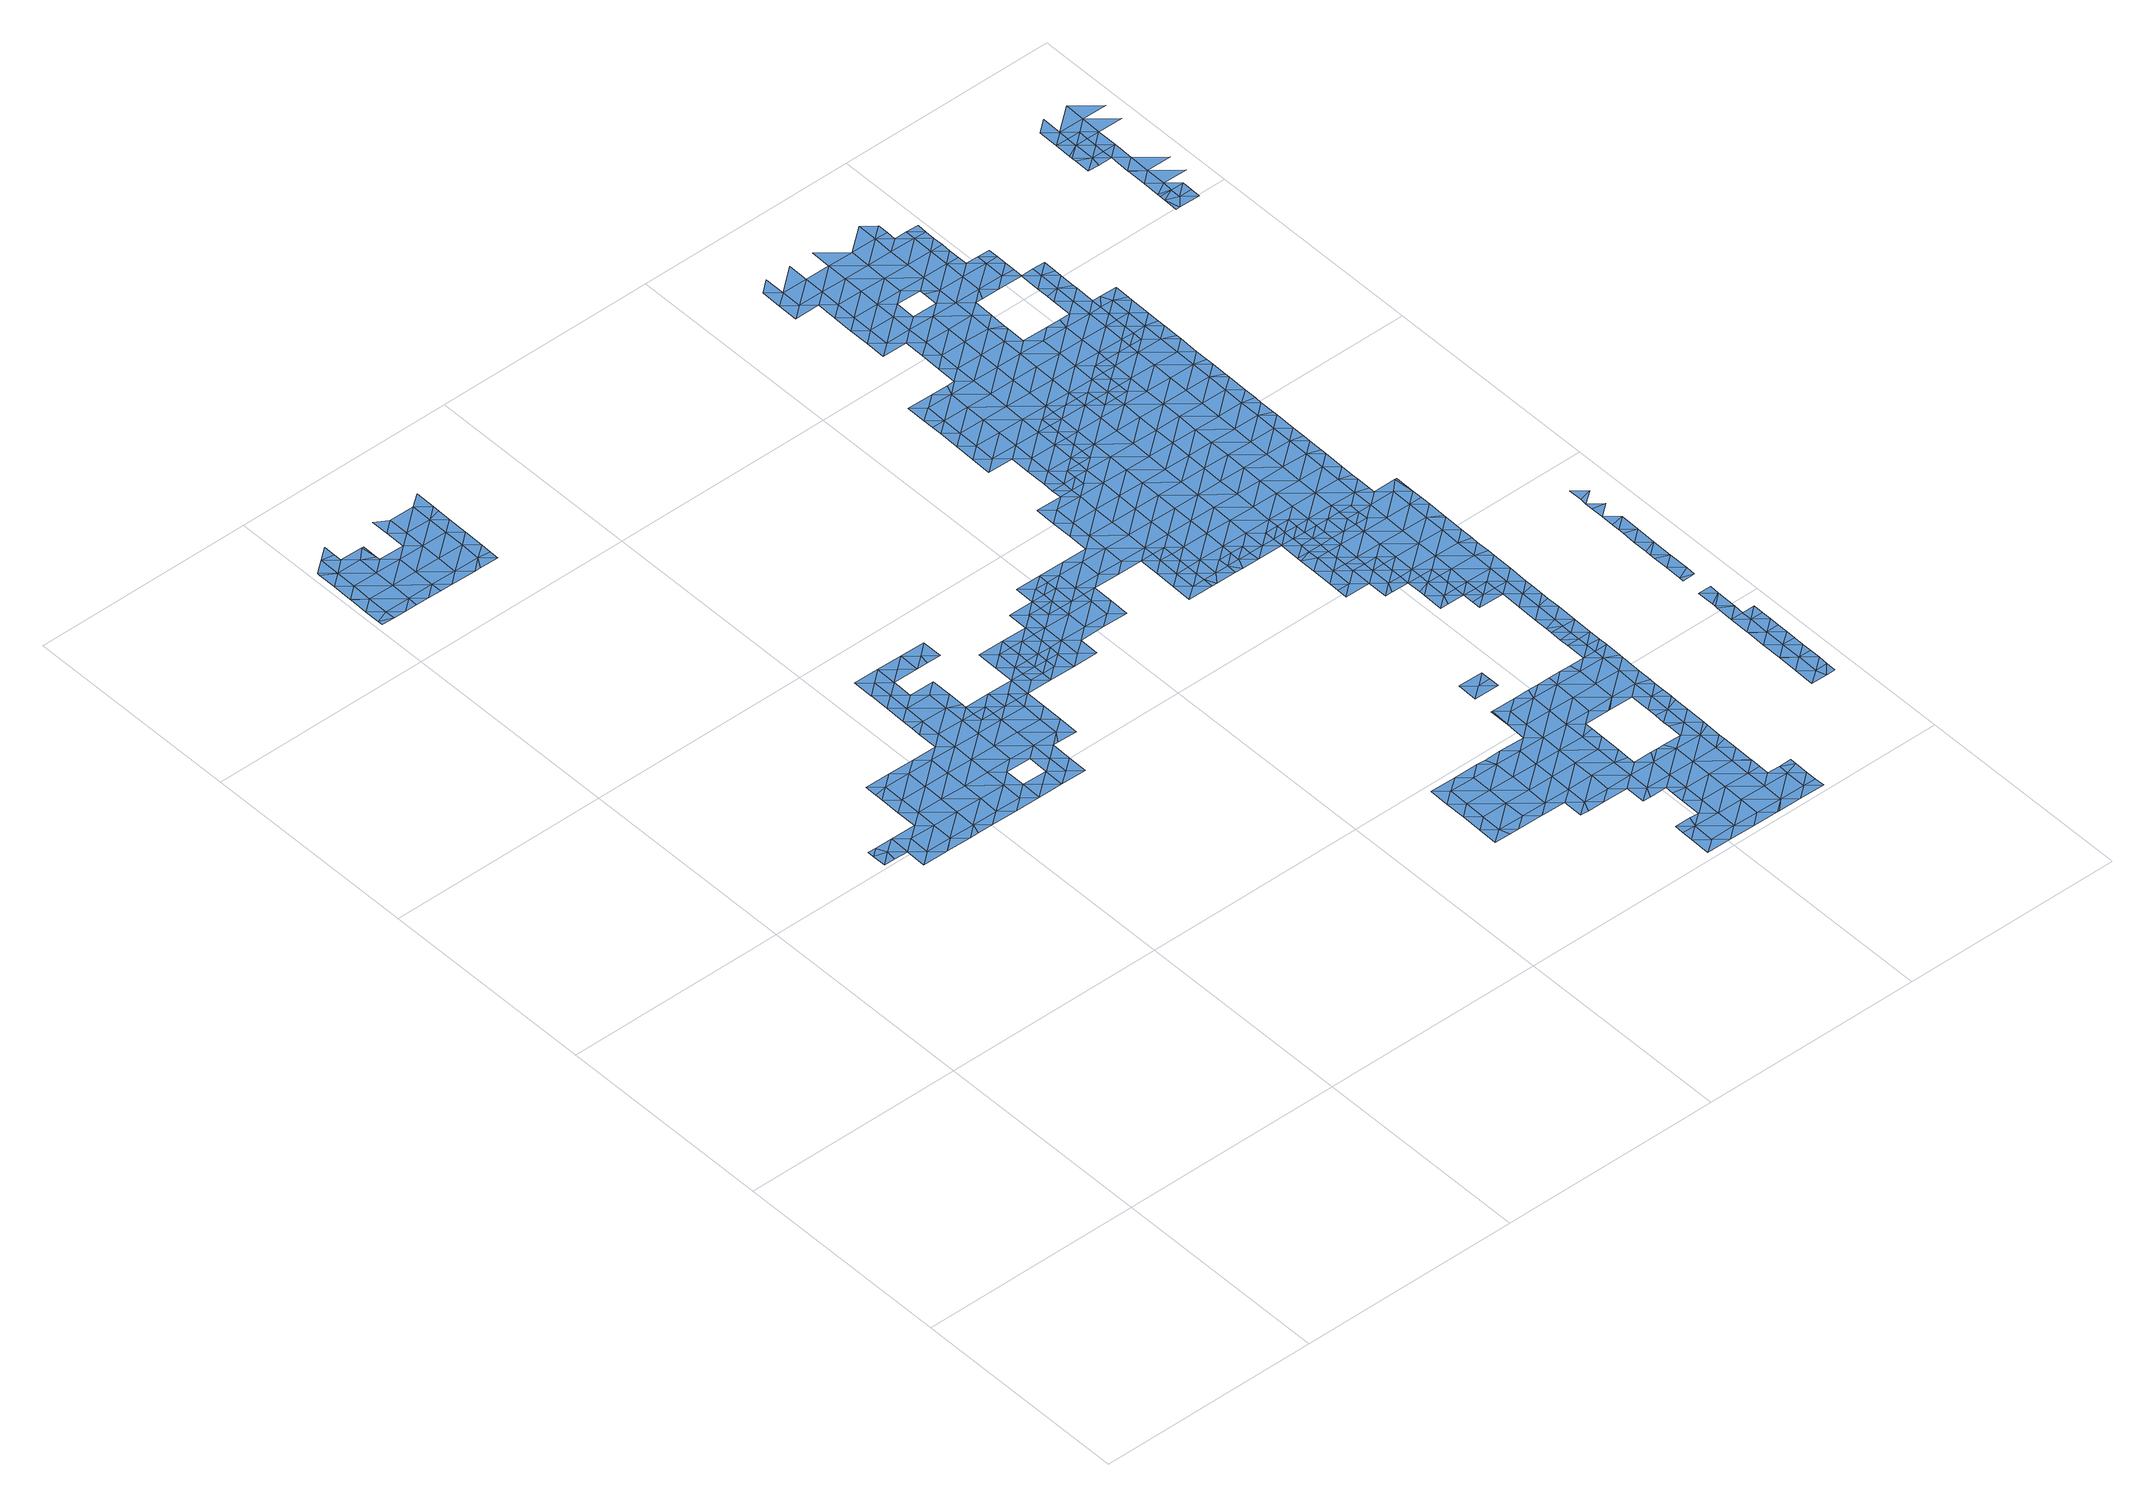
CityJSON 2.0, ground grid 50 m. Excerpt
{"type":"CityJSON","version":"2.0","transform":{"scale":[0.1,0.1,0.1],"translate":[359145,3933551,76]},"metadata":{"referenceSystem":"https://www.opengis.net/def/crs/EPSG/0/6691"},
"CityObjects":{
"waterbody1":{"type":"WaterBody","attributes":{"name":"9","class":"1140","function":"1","WaterBodyRiverFloodingRiskAttribute.description":"5","WaterBodyRiverFloodingRiskAttribute.rankOrg":"1","WaterBodyRiverFloodingRiskAttribute.adminType":"2","WaterBodyRiverFloodingRiskAttribute.scale":"L1"},"geometry":[{"type":"MultiSurface","lod":"1","boundaries":[[[0,1,2]],[[1,3,4]],[[1,0,3]],[[4,5,6]],[[6,5,7]],[[4,3,5]],[[0,8,3]],[[7,9,10]],[[7,5,9]],[[10,11,12]],[[12,11,13]],[[10,9,11]],[[5,3,14]],[[3,8,14]],[[5,15,9]],[[8,16,14]],[[13,11,17]],[[5,14,15]],[[18,14,16]],[[11,9,19]],[[17,11,20]],[[9,15,19]],[[18,21,14]],[[17,20,22]],[[23,11,19]],[[24,17,22]],[[20,11,23]],[[15,14,21]],[[25,21,18]],[[26,20,23]],[[23,19,27]],[[15,21,28]],[[19,15,29]],[[30,26,23]],[[25,31,21]],[[30,23,27]],[[29,15,28]],[[27,19,29]],[[26,30,32]],[[31,33,21]],[[29,34,27]],[[28,21,33]],[[28,35,29]],[[31,36,33]],[[28,33,37]],[[29,35,34]],[[28,37,35]],[[36,38,33]],[[33,39,37]],[[40,34,41]],[[34,35,41]],[[42,38,36]],[[43,35,37]],[[44,40,41]],[[45,40,44]],[[39,43,37]],[[33,38,39]],[[42,46,38]],[[47,44,41]],[[41,35,48]],[[38,49,39]],[[50,38,46]],[[35,43,48]],[[38,50,49]],[[51,43,39]],[[49,51,39]],[[47,41,48]],[[52,48,43]],[[51,52,43]],[[48,53,47]],[[54,48,52]],[[48,54,53]],[[53,55,47]]]}]},
"waterbody2":{"type":"WaterBody","attributes":{"name":"9","class":"1140","function":"1","WaterBodyRiverFloodingRiskAttribute.description":"5","WaterBodyRiverFloodingRiskAttribute.rankOrg":"1","WaterBodyRiverFloodingRiskAttribute.adminType":"2","WaterBodyRiverFloodingRiskAttribute.scale":"L1"},"geometry":[{"type":"MultiSurface","lod":"1","boundaries":[[[56,57,58]],[[59,57,56]],[[58,60,56]],[[59,61,57]],[[62,59,56]],[[62,56,63]],[[63,56,64]],[[63,64,65]],[[65,66,67]],[[66,68,67]],[[69,67,68]],[[70,71,72]],[[71,73,72]],[[74,69,68]],[[75,76,77]],[[78,76,75]],[[78,79,76]],[[80,79,78]],[[80,81,79]],[[82,81,80]],[[83,84,80]],[[85,84,83]],[[86,85,83]],[[87,85,86]],[[85,87,88]],[[87,89,88]],[[90,91,92]],[[93,91,90]],[[93,94,91]],[[95,94,93]],[[95,96,94]],[[97,96,95]],[[98,96,97]],[[98,99,96]],[[100,98,101]],[[102,101,98]],[[102,98,97]],[[103,102,97]],[[104,103,105]],[[95,105,103]],[[105,69,104]],[[69,105,106]],[[107,106,105]],[[106,107,62]],[[107,108,62]],[[107,90,108]],[[62,108,59]],[[108,109,59]],[[108,110,109]],[[110,111,109]],[[110,112,111]],[[111,86,113]],[[109,111,113]],[[109,113,59]],[[59,113,61]],[[61,113,83]],[[61,83,114]],[[114,115,61]],[[114,78,115]],[[57,61,115]],[[115,116,57]],[[117,116,115]],[[118,119,120]],[[118,120,121]],[[122,123,124]],[[125,73,71]],[[124,126,122]],[[126,127,122]],[[128,129,127]],[[130,73,125]],[[72,131,70]],[[120,119,132]],[[128,133,134]],[[60,58,120]],[[135,136,134]],[[60,64,56]],[[128,137,133]],[[66,138,68]],[[139,68,138]],[[140,141,142]],[[100,101,143]],[[92,144,145]],[[90,110,108]],[[146,144,92]],[[91,146,92]],[[107,93,90]],[[94,147,91]],[[105,95,93]],[[148,94,96]],[[95,103,97]],[[99,148,96]],[[149,94,148]],[[147,94,149]],[[150,91,147]],[[91,150,146]],[[151,89,87]],[[152,89,151]],[[144,152,145]],[[145,152,112]],[[110,145,112]],[[110,92,145]],[[90,92,110]],[[71,123,125]],[[123,130,125]],[[122,130,123]],[[127,130,122]],[[129,130,127]],[[153,72,73]],[[153,131,72]],[[154,132,119]],[[154,129,132]],[[128,132,129]],[[128,120,132]],[[134,120,128]],[[120,134,60]],[[136,60,134]],[[136,64,60]],[[135,134,133]],[[128,127,137]],[[155,137,127]],[[155,127,126]],[[141,101,102]],[[140,101,141]],[[140,143,101]],[[67,63,65]],[[112,152,151]],[[63,67,106]],[[106,62,63]],[[105,93,107]],[[69,106,67]],[[120,58,121]],[[74,104,69]],[[156,121,58]],[[58,116,156]],[[117,115,157]],[[75,157,115]],[[139,74,68]],[[75,77,158]],[[115,78,75]],[[114,80,78]],[[82,80,84]],[[85,159,84]],[[83,80,114]],[[86,83,113]],[[85,88,159]],[[88,160,159]],[[89,160,88]],[[87,112,151]],[[158,157,75]],[[116,58,57]]]}]},
"waterbody3":{"type":"WaterBody","attributes":{"name":"9","class":"1140","function":"1","WaterBodyRiverFloodingRiskAttribute.description":"5","WaterBodyRiverFloodingRiskAttribute.rankOrg":"2","WaterBodyRiverFloodingRiskAttribute.adminType":"2","WaterBodyRiverFloodingRiskAttribute.scale":"L1"},"geometry":[{"type":"MultiSurface","lod":"1","boundaries":[[[161,162,163]],[[77,163,164]],[[164,165,77]],[[166,157,167]],[[163,77,161]],[[168,169,162]],[[162,169,163]],[[169,164,163]],[[165,164,167]],[[157,165,167]],[[158,165,157]],[[158,77,165]],[[156,166,121]],[[166,167,121]],[[156,116,166]],[[116,117,166]],[[117,157,166]]]}]},
"waterbody4":{"type":"WaterBody","attributes":{"name":"9","class":"1140","function":"1","WaterBodyRiverFloodingRiskAttribute.description":"5","WaterBodyRiverFloodingRiskAttribute.rankOrg":"1","WaterBodyRiverFloodingRiskAttribute.adminType":"2","WaterBodyRiverFloodingRiskAttribute.scale":"L1"},"geometry":[{"type":"MultiSurface","lod":"1","boundaries":[[[170,171,172]],[[173,170,172]],[[170,164,169]],[[174,175,173]],[[173,176,174]],[[177,176,173]],[[169,168,170]],[[171,170,168]],[[173,172,177]],[[175,170,173]],[[164,170,175]]]}]},
"waterbody5":{"type":"WaterBody","attributes":{"name":"9","class":"1140","function":"1","WaterBodyRiverFloodingRiskAttribute.description":"5","WaterBodyRiverFloodingRiskAttribute.rankOrg":"2","WaterBodyRiverFloodingRiskAttribute.adminType":"2","WaterBodyRiverFloodingRiskAttribute.scale":"L1"},"geometry":[{"type":"MultiSurface","lod":"1","boundaries":[[[178,179,180]],[[181,182,183]],[[182,180,183]],[[172,183,180]],[[180,182,178]],[[168,184,183]],[[184,181,183]],[[184,185,181]],[[183,171,168]],[[172,171,183]],[[180,177,172]],[[180,176,177]],[[180,179,176]]]}]},
"waterbody6":{"type":"WaterBody","attributes":{"name":"9","class":"1140","function":"1","WaterBodyRiverFloodingRiskAttribute.description":"5","WaterBodyRiverFloodingRiskAttribute.rankOrg":"1","WaterBodyRiverFloodingRiskAttribute.adminType":"2","WaterBodyRiverFloodingRiskAttribute.scale":"L1"},"geometry":[{"type":"MultiSurface","lod":"1","boundaries":[[[184,168,162]],[[186,187,188]],[[189,186,190]],[[190,186,188]],[[191,192,193]],[[194,195,185]],[[193,182,181]],[[184,162,196]],[[182,193,192]],[[192,197,198]],[[198,197,199]],[[184,196,185]],[[181,185,193]],[[185,195,193]],[[193,195,189]],[[189,195,200]],[[194,200,195]],[[201,202,203]],[[202,188,203]],[[203,188,187]],[[185,196,194]],[[194,196,161]],[[162,161,196]],[[182,192,178]],[[179,178,192]],[[204,179,198]],[[199,205,198]],[[198,205,204]],[[206,197,191]],[[192,191,197]],[[190,191,193]],[[202,191,190]],[[191,202,207]],[[208,207,202]],[[193,189,190]],[[202,190,188]],[[206,191,207]],[[201,208,202]],[[179,192,198]]]}]},
"waterbody7":{"type":"WaterBody","attributes":{"name":"9","class":"1140","function":"1","WaterBodyRiverFloodingRiskAttribute.description":"5","WaterBodyRiverFloodingRiskAttribute.rankOrg":"2","WaterBodyRiverFloodingRiskAttribute.adminType":"2","WaterBodyRiverFloodingRiskAttribute.scale":"L1"},"geometry":[{"type":"MultiSurface","lod":"1","boundaries":[[[197,209,199]],[[199,209,205]],[[197,206,209]],[[210,205,209]],[[206,207,209]],[[209,211,210]],[[209,207,211]],[[207,212,211]],[[207,208,212]],[[211,213,214]],[[213,215,214]],[[211,212,213]],[[208,201,212]],[[213,216,215]],[[217,213,212]],[[218,217,212]],[[212,201,218]],[[216,213,217]],[[201,219,218]],[[220,216,217]],[[218,221,217]],[[218,219,222]],[[221,220,217]],[[223,222,219]],[[218,222,221]],[[220,224,225]],[[220,221,224]],[[223,226,222]],[[222,226,221]],[[225,227,228]],[[225,224,227]],[[221,229,224]],[[230,226,223]],[[231,232,233]],[[226,229,221]],[[234,228,235]],[[228,227,235]],[[236,237,232]],[[238,227,224]],[[232,231,236]],[[230,239,226]],[[240,224,229]],[[241,242,243]],[[241,237,242]],[[231,244,236]],[[234,235,245]],[[237,236,242]],[[238,224,240]],[[246,247,239]],[[226,248,229]],[[247,243,242]],[[246,243,247]],[[235,227,249]],[[250,251,236]],[[250,236,244]],[[249,227,238]],[[226,239,252]],[[242,236,251]],[[245,235,249]],[[229,253,240]],[[239,247,252]],[[248,226,252]],[[248,253,229]],[[242,254,247]],[[240,255,238]],[[256,245,249]],[[242,251,257]],[[253,255,240]],[[258,249,238]],[[247,259,252]],[[249,260,256]],[[251,261,257]],[[242,257,254]],[[258,260,249]],[[261,262,257]],[[247,254,259]],[[238,255,258]],[[248,252,263]],[[252,259,263]],[[258,264,260]],[[257,265,254]],[[266,267,268]],[[253,248,269]],[[270,268,267]],[[262,266,268]],[[271,260,264]],[[257,262,272]],[[273,271,264]],[[248,263,269]],[[255,253,274]],[[255,275,258]],[[276,273,264]],[[262,268,272]],[[257,272,265]],[[277,263,259]],[[253,269,274]],[[259,254,278]],[[270,279,268]],[[280,272,268]],[[258,281,264]],[[282,276,264]],[[277,269,263]],[[254,265,278]],[[280,268,279]],[[255,274,275]],[[281,282,264]],[[277,259,278]],[[269,283,274]],[[258,275,281]],[[284,272,280]],[[285,286,287]],[[265,272,284]],[[265,288,278]],[[286,289,290]],[[283,269,277]],[[281,291,282]],[[292,291,293]],[[284,280,294]],[[292,282,291]],[[286,285,289]],[[275,274,295]],[[296,297,298]],[[295,274,283]],[[297,290,289]],[[296,290,297]],[[265,284,288]],[[291,299,293]],[[300,299,301]],[[285,302,289]],[[300,293,299]],[[294,303,284]],[[297,304,298]],[[277,278,305]],[[306,307,308]],[[281,275,309]],[[310,307,311]],[[310,308,307]],[[281,312,291]],[[278,288,305]],[[299,313,301]],[[277,314,283]],[[275,295,309]],[[315,313,316]],[[315,301,313]],[[302,317,289]],[[307,318,311]],[[319,314,277]],[[303,320,284]],[[321,322,323]],[[324,318,302]],[[319,277,305]],[[289,325,297]],[[326,327,328]],[[329,304,297]],[[324,311,318]],[[330,322,303]],[[330,323,322]],[[281,309,312]],[[306,331,307]],[[332,316,313]],[[333,334,327]],[[317,325,289]],[[335,336,337]],[[318,317,302]],[[336,338,339]],[[322,320,303]],[[325,329,297]],[[340,305,288]],[[339,337,336]],[[341,309,295]],[[288,284,342]],[[327,326,333]],[[295,283,343]],[[344,345,334]],[[291,312,346]],[[299,291,347]],[[333,344,334]],[[321,348,322]],[[349,318,307]],[[350,351,331]],[[284,320,342]],[[352,307,331]],[[347,291,346]],[[351,338,336]],[[350,338,351]],[[283,314,343]],[[332,313,353]],[[326,354,333]],[[305,355,319]],[[335,356,336]],[[309,357,312]],[[313,299,358]],[[344,359,345]],[[340,288,342]],[[340,355,305]],[[348,360,322]],[[318,349,317]],[[361,344,333]],[[362,320,322]],[[358,299,347]],[[354,361,333]],[[352,331,351]],[[363,345,359]],[[364,329,325]],[[295,343,341]],[[365,346,312]],[[366,351,336]],[[353,313,358]],[[359,367,363]],[[360,362,322]],[[362,342,320]],[[307,352,349]],[[367,356,368]],[[317,369,325]],[[366,336,356]],[[370,359,344]],[[361,371,344]],[[368,363,367]],[[372,360,348]],[[309,341,357]],[[371,370,344]],[[325,373,364]],[[374,347,346]],[[314,319,375]],[[314,376,343]],[[377,352,351]],[[378,353,358]],[[369,317,349]],[[375,376,314]],[[347,379,358]],[[365,312,357]],[[380,373,325]],[[381,367,359]],[[366,356,367]],[[319,355,375]],[[382,381,359]],[[382,359,370]],[[343,383,341]],[[384,378,358]],[[372,385,360]],[[377,351,366]],[[340,342,386]],[[387,355,340]],[[376,383,343]],[[388,384,358]],[[352,389,349]],[[390,366,367]],[[347,374,379]],[[388,358,379]],[[325,369,380]],[[391,357,341]],[[342,362,386]],[[346,365,374]],[[392,389,352]],[[390,367,381]],[[393,362,360]],[[392,352,377]],[[385,393,360]],[[380,394,373]],[[383,391,341]],[[387,340,386]],[[394,385,395]],[[349,396,369]],[[390,397,366]],[[395,373,394]],[[387,398,355]],[[366,397,377]],[[399,379,374]],[[389,396,349]],[[375,355,398]],[[400,380,369]],[[394,393,385]],[[401,386,362]],[[402,374,365]],[[375,403,376]],[[393,404,362]],[[405,406,377]],[[377,406,392]],[[405,377,397]],[[365,357,402]],[[407,399,374]],[[396,400,369]],[[404,401,362]],[[408,394,380]],[[403,375,398]],[[406,409,392]],[[410,389,392]],[[376,411,383]],[[357,391,402]],[[412,393,394]],[[400,408,380]],[[392,409,410]],[[374,413,407]],[[414,398,387]],[[411,376,403]],[[383,415,391]],[[387,386,416]],[[417,404,393]],[[389,418,396]],[[419,417,393]],[[374,402,413]],[[394,408,412]],[[418,389,410]],[[393,412,419]],[[420,402,391]],[[386,401,416]],[[417,421,404]],[[422,423,396]],[[424,401,404]],[[383,411,415]],[[415,420,391]],[[422,396,418]],[[396,423,400]],[[421,424,404]],[[425,426,427]],[[425,407,426]],[[414,387,416]],[[407,413,426]],[[423,428,400]],[[403,398,429]],[[430,431,432]],[[420,433,402]],[[428,434,400]],[[402,435,413]],[[436,412,408]],[[430,427,426]],[[432,427,430]],[[429,398,414]],[[408,400,434]],[[416,401,437]],[[401,424,437]],[[438,415,411]],[[411,403,439]],[[413,440,426]],[[441,431,430]],[[436,408,434]],[[416,442,414]],[[443,416,437]],[[403,429,439]],[[416,443,442]],[[402,433,435]],[[442,444,414]],[[415,445,420]],[[436,434,446]],[[426,447,430]],[[444,448,414]],[[414,448,429]],[[430,449,441]],[[411,439,438]],[[413,435,440]],[[447,449,430]],[[448,450,429]],[[429,450,439]],[[415,438,445]],[[426,440,447]],[[433,420,451]],[[452,438,439]],[[453,452,439]],[[453,439,450]],[[451,420,445]],[[435,454,440]],[[435,433,454]],[[455,445,438]],[[456,449,447]],[[457,455,438]],[[457,438,452]],[[433,451,454]],[[440,458,447]],[[459,451,445]],[[459,445,455]],[[456,447,460]],[[440,454,458]],[[461,454,451]],[[462,451,459]],[[447,463,460]],[[451,462,461]],[[447,458,463]],[[461,464,454]],[[458,454,465]],[[454,464,465]],[[466,467,468]],[[466,460,467]],[[458,469,463]],[[460,463,467]],[[458,465,469]],[[470,468,471]],[[472,473,463]],[[463,473,467]],[[472,463,469]],[[468,467,471]],[[474,470,471]],[[475,476,477]],[[477,474,478]],[[467,479,471]],[[474,471,478]],[[480,467,473]],[[477,478,475]],[[479,467,480]],[[481,478,471]],[[478,482,475]],[[471,479,481]],[[483,478,481]],[[478,483,482]]]}]},
"waterbody8":{"type":"WaterBody","attributes":{"name":"9","class":"1140","function":"1","WaterBodyRiverFloodingRiskAttribute.description":"5","WaterBodyRiverFloodingRiskAttribute.rankOrg":"1","WaterBodyRiverFloodingRiskAttribute.adminType":"2","WaterBodyRiverFloodingRiskAttribute.scale":"L1"},"geometry":[{"type":"MultiSurface","lod":"1","boundaries":[[[484,215,485]],[[214,215,484]],[[210,211,214]],[[210,214,484]],[[205,210,484]],[[485,205,484]]]}]},
"waterbody9":{"type":"WaterBody","attributes":{"name":"9","class":"1140","function":"1","WaterBodyRiverFloodingRiskAttribute.description":"5","WaterBodyRiverFloodingRiskAttribute.rankOrg":"1","WaterBodyRiverFloodingRiskAttribute.adminType":"2","WaterBodyRiverFloodingRiskAttribute.scale":"L1"},"geometry":[{"type":"MultiSurface","lod":"1","boundaries":[[[486,487,488]],[[489,490,491]],[[492,491,493]],[[494,495,496]],[[497,498,499]],[[500,501,502]],[[502,503,500]],[[504,500,503]],[[505,495,506]],[[503,502,507]],[[507,508,509]],[[509,510,507]],[[510,511,507]],[[512,505,513]],[[514,515,516]],[[498,517,515]],[[498,518,517]],[[519,520,518]],[[521,519,518]],[[522,523,521]],[[524,525,523]],[[526,524,488]],[[527,526,528]],[[529,530,531]],[[532,527,533]],[[534,535,536]],[[537,532,538]],[[539,538,500]],[[504,539,500]],[[503,507,511]],[[540,541,542]],[[543,544,545]],[[546,547,548]],[[549,546,548]],[[544,550,545]],[[551,552,550]],[[553,554,552]],[[555,556,557]],[[558,559,554]],[[560,561,558]],[[562,563,564]],[[565,566,567]],[[565,567,563]],[[490,568,491]],[[490,569,568]],[[568,570,491]],[[571,493,572]],[[491,572,493]],[[570,572,491]],[[573,574,562]],[[574,573,575]],[[575,573,493]],[[493,573,576]],[[576,573,494]],[[494,573,564]],[[494,506,495]],[[564,506,494]],[[567,506,564]],[[513,505,506]],[[567,513,506]],[[577,513,567]],[[578,577,567]],[[499,579,569]],[[579,499,580]],[[516,581,514]],[[580,514,581]],[[514,580,499]],[[498,515,514]],[[498,514,499]],[[521,518,522]],[[522,518,498]],[[497,522,498]],[[522,497,486]],[[522,486,523]],[[524,523,486]],[[488,524,486]],[[582,528,583]],[[582,583,584]],[[538,532,533]],[[500,538,533]],[[500,533,501]],[[527,528,533]],[[533,528,582]],[[533,582,501]],[[585,501,582]],[[584,585,582]],[[528,586,583]],[[526,586,528]],[[586,526,587]],[[587,526,488]],[[588,489,491]],[[588,491,492]],[[492,493,576]],[[589,576,494]],[[589,494,590]],[[494,496,590]],[[590,496,585]],[[585,496,501]],[[495,501,496]],[[501,495,502]],[[502,495,505]],[[502,505,507]],[[507,505,508]],[[508,505,591]],[[591,505,512]],[[515,592,516]],[[592,515,593]],[[551,550,544]],[[544,594,551]],[[594,593,551]],[[551,593,515]],[[517,551,515]],[[517,552,551]],[[553,552,517]],[[518,553,517]],[[520,553,518]],[[595,553,520]],[[595,554,553]],[[595,558,554]],[[558,595,560]],[[596,521,523]],[[596,523,597]],[[525,598,599]],[[524,598,525]],[[531,530,598]],[[531,598,524]],[[526,531,524]],[[527,531,526]],[[531,527,529]],[[529,527,532]],[[600,601,529]],[[532,600,529]],[[537,600,532]],[[602,603,600]],[[604,605,535]],[[535,605,602]],[[535,602,600]],[[535,600,537]],[[535,537,536]],[[536,537,606]],[[606,537,538]],[[539,606,538]],[[607,606,539]],[[607,539,608]],[[504,608,539]],[[541,503,511]],[[541,511,542]],[[542,511,510]],[[609,543,610]],[[610,543,545]],[[610,545,547]],[[547,545,548]],[[545,557,548]],[[550,557,545]],[[555,557,550]],[[552,555,550]],[[554,555,552]],[[554,559,555]],[[555,559,556]],[[611,612,556]],[[559,611,556]],[[559,613,611]],[[530,614,599]],[[615,614,530]],[[615,530,601]],[[616,617,605]],[[605,618,616]],[[605,619,618]],[[604,620,619]],[[620,604,534]],[[621,620,534]],[[622,621,534]],[[525,597,523]],[[622,623,624]],[[623,622,625]],[[625,622,536]],[[625,536,607]],[[625,607,626]],[[627,626,607]],[[601,600,628]],[[628,600,603]],[[603,602,617]],[[605,617,602]],[[619,605,604]],[[604,535,534]],[[622,534,536]],[[607,536,606]],[[626,623,625]],[[607,608,627]],[[561,629,558]],[[612,557,556]],[[557,630,548]],[[504,503,541]],[[630,549,548]],[[529,601,530]],[[497,499,631]],[[632,486,497]],[[633,557,612]],[[633,630,557]],[[487,486,632]],[[599,598,530]],[[490,489,634]],[[490,634,631]],[[497,635,632]],[[635,497,631]],[[631,499,490]],[[490,499,569]],[[513,636,512]],[[577,636,513]],[[566,578,567]],[[564,563,567]],[[573,562,564]],[[493,571,575]],[[622,624,621]],[[613,559,637]],[[558,637,559]],[[558,638,637]],[[638,558,629]],[[637,638,639]],[[639,613,637]]]}]},
"waterbody10":{"type":"WaterBody","attributes":{"name":"9","class":"1140","function":"1","WaterBodyRiverFloodingRiskAttribute.description":"5","WaterBodyRiverFloodingRiskAttribute.rankOrg":"1","WaterBodyRiverFloodingRiskAttribute.adminType":"2","WaterBodyRiverFloodingRiskAttribute.scale":"L1"},"geometry":[{"type":"MultiSurface","lod":"1","boundaries":[[[640,641,233]],[[642,643,644]],[[644,645,642]],[[642,241,243]],[[241,642,237]],[[237,642,640]],[[640,232,237]],[[233,232,640]],[[230,223,643]],[[645,641,640]],[[246,643,243]],[[246,239,643]],[[642,243,643]],[[640,642,645]],[[643,239,230]],[[223,644,643]]]}]},
"waterbody11":{"type":"WaterBody","attributes":{"name":"9","class":"1140","function":"1","WaterBodyRiverFloodingRiskAttribute.description":"5","WaterBodyRiverFloodingRiskAttribute.rankOrg":"1","WaterBodyRiverFloodingRiskAttribute.adminType":"2","WaterBodyRiverFloodingRiskAttribute.scale":"L1"},"geometry":[{"type":"MultiSurface","lod":"1","boundaries":[[[646,647,648]],[[649,650,648]],[[651,649,648]],[[650,646,648]],[[647,651,648]]]}]},
"waterbody12":{"type":"WaterBody","attributes":{"name":"9","class":"1140","function":"1","WaterBodyRiverFloodingRiskAttribute.description":"5","WaterBodyRiverFloodingRiskAttribute.rankOrg":"1","WaterBodyRiverFloodingRiskAttribute.adminType":"2","WaterBodyRiverFloodingRiskAttribute.scale":"L1"},"geometry":[{"type":"MultiSurface","lod":"1","boundaries":[[[652,653,654]],[[256,655,245]],[[656,657,652]],[[653,658,654]],[[659,655,660]],[[652,654,656]],[[655,256,660]],[[661,662,659]],[[663,664,657]],[[661,659,660]],[[657,656,663]],[[256,271,660]],[[665,658,662]],[[666,667,664]],[[260,271,256]],[[654,668,656]],[[666,664,663]],[[271,273,660]],[[662,661,665]],[[669,667,666]],[[654,658,670]],[[661,660,273]],[[671,663,656]],[[666,672,669]],[[658,665,670]],[[673,669,672]],[[668,671,656]],[[654,670,668]],[[674,666,663]],[[661,675,665]],[[661,273,676]],[[677,673,672]],[[276,676,273]],[[678,672,666]],[[675,661,676]],[[675,679,665]],[[674,663,671]],[[680,668,670]],[[670,665,679]],[[276,282,676]],[[679,680,670]],[[678,666,674]],[[677,672,678]],[[292,293,676]],[[676,293,675]],[[292,676,282]],[[671,668,680]],[[681,674,671]],[[293,300,675]],[[682,677,678]],[[300,301,675]],[[675,301,679]],[[681,671,680]],[[674,683,678]],[[301,315,679]],[[315,316,679]],[[680,679,316]],[[683,674,681]],[[682,678,684]],[[685,684,678]],[[680,686,681]],[[685,678,683]],[[687,688,689]],[[690,691,692]],[[693,691,690]],[[680,316,686]],[[681,694,683]],[[695,684,685]],[[688,696,697]],[[689,698,687]],[[699,684,695]],[[316,332,686]],[[700,692,701]],[[702,694,681]],[[692,691,701]],[[688,687,696]],[[703,704,699]],[[681,686,702]],[[683,705,685]],[[700,706,707]],[[703,699,695]],[[332,353,686]],[[708,697,696]],[[700,701,706]],[[709,693,704]],[[693,710,691]],[[711,695,685]],[[712,696,687]],[[707,713,698]],[[691,714,701]],[[715,687,698]],[[713,707,706]],[[704,703,709]],[[705,683,694]],[[705,711,685]],[[716,702,686]],[[715,712,687]],[[709,710,693]],[[695,717,703]],[[701,718,706]],[[715,698,713]],[[686,353,719]],[[714,718,701]],[[720,694,702]],[[712,721,696]],[[691,710,714]],[[703,722,709]],[[719,353,378]],[[716,686,719]],[[717,695,711]],[[717,722,703]],[[718,723,706]],[[724,715,713]],[[709,725,710]],[[713,706,723]],[[726,714,710]],[[378,384,719]],[[720,702,716]],[[720,727,694]],[[728,711,705]],[[705,694,727]],[[725,726,710]],[[715,729,712]],[[730,718,714]],[[726,730,714]],[[727,728,705]],[[725,709,722]],[[731,384,388]],[[724,713,723]],[[724,729,715]],[[732,717,711]],[[388,379,731]],[[731,379,399]],[[733,734,719]],[[719,384,733]],[[735,722,717]],[[716,719,734]],[[736,723,718]],[[737,718,730]],[[384,731,733]],[[399,407,731]],[[734,738,716]],[[738,727,720]],[[737,736,718]],[[736,724,723]],[[711,728,732]],[[720,716,738]],[[425,427,731]],[[731,427,733]],[[726,725,739]],[[425,731,407]],[[727,740,728]],[[735,717,732]],[[725,722,735]],[[738,741,727]],[[742,739,725]],[[735,742,725]],[[743,732,728]],[[736,744,724]],[[432,431,733]],[[432,733,427]],[[727,741,740]],[[737,730,745]],[[743,728,740]],[[734,733,431]],[[729,724,744]],[[746,747,732]],[[746,732,743]],[[748,729,749]],[[745,750,737]],[[735,732,747]],[[734,751,738]],[[737,750,736]],[[749,729,744]],[[752,753,745]],[[754,742,735]],[[752,739,753]],[[747,754,735]],[[739,742,753]],[[734,431,755]],[[441,755,431]],[[753,750,745]],[[738,756,741]],[[736,757,744]],[[740,741,758]],[[750,757,736]],[[751,734,755]],[[759,749,744]],[[760,742,754]],[[441,449,755]],[[756,738,751]],[[758,741,756]],[[753,742,761]],[[744,757,762]],[[754,763,760]],[[449,764,755]],[[761,742,760]],[[756,765,758]],[[759,744,762]],[[755,766,751]],[[750,753,767]],[[760,763,768]],[[456,764,449]],[[769,749,759]],[[753,761,767]],[[751,770,756]],[[771,765,756]],[[757,750,772]],[[766,770,751]],[[755,764,766]],[[770,771,756]],[[750,767,772]],[[759,762,773]],[[774,760,768]],[[760,775,761]],[[762,757,776]],[[777,767,761]],[[456,466,764]],[[774,775,760]],[[778,779,759]],[[778,759,773]],[[757,772,776]],[[775,777,761]],[[769,759,779]],[[773,762,776]],[[466,468,764]],[[764,468,766]],[[456,460,466]],[[780,781,767]],[[780,767,777]],[[770,782,771]],[[771,782,783]],[[772,767,781]],[[768,784,774]],[[785,773,776]],[[470,474,766]],[[786,787,783]],[[766,468,470]],[[788,789,772]],[[770,766,474]],[[788,772,781]],[[782,786,783]],[[776,772,789]],[[787,786,790]],[[791,785,776]],[[792,777,775]],[[793,775,774]],[[477,476,770]],[[794,793,774]],[[770,474,477]],[[794,774,784]],[[782,770,476]],[[776,789,791]],[[795,792,775]],[[796,785,791]],[[793,795,775]],[[784,790,797]],[[782,798,786]],[[790,786,797]],[[798,782,476]],[[795,799,792]],[[800,784,797]],[[801,786,798]],[[797,786,802]],[[786,801,802]],[[797,803,800]],[[804,797,802]],[[803,797,804]]]}]},
"waterbody13":{"type":"WaterBody","attributes":{"name":"9","class":"1140","function":"1","WaterBodyRiverFloodingRiskAttribute.description":"5","WaterBodyRiverFloodingRiskAttribute.rankOrg":"1","WaterBodyRiverFloodingRiskAttribute.adminType":"2","WaterBodyRiverFloodingRiskAttribute.scale":"L1"},"geometry":[{"type":"MultiSurface","lod":"1","boundaries":[[[805,266,262]],[[267,266,805]],[[251,250,261]],[[262,261,805]],[[250,806,805]],[[806,267,805]],[[261,250,805]],[[806,250,244]]]}]},
"waterbody14":{"type":"WaterBody","attributes":{"name":"9","class":"1140","function":"1","WaterBodyRiverFloodingRiskAttribute.description":"5","WaterBodyRiverFloodingRiskAttribute.rankOrg":"1","WaterBodyRiverFloodingRiskAttribute.adminType":"2","WaterBodyRiverFloodingRiskAttribute.scale":"L1"},"geometry":[{"type":"MultiSurface","lod":"1","boundaries":[[[807,808,809]],[[810,311,811]],[[310,311,810]],[[807,812,813]],[[287,286,814]],[[296,813,290]],[[811,302,285]],[[324,302,811]],[[308,810,815]],[[311,324,811]],[[815,810,816]],[[812,814,813]],[[298,808,296]],[[816,810,817]],[[818,817,819]],[[820,819,814]],[[814,290,813]],[[287,814,819]],[[287,819,817]],[[819,821,818]],[[820,821,819]],[[811,287,817]],[[285,287,811]],[[817,810,811]],[[308,310,810]],[[296,808,813]],[[808,807,813]],[[814,812,820]],[[286,290,814]]]}]},
"waterbody15":{"type":"WaterBody","attributes":{"name":"9","class":"1140","function":"1","WaterBodyRiverFloodingRiskAttribute.description":"5","WaterBodyRiverFloodingRiskAttribute.rankOrg":"2","WaterBodyRiverFloodingRiskAttribute.adminType":"2","WaterBodyRiverFloodingRiskAttribute.scale":"L1"},"geometry":[{"type":"MultiSurface","lod":"1","boundaries":[[[822,270,823]],[[270,809,823]],[[824,323,822]],[[808,298,823]],[[824,823,298]],[[809,808,823]],[[824,822,823]]]}]},
"waterbody16":{"type":"WaterBody","attributes":{"name":"9","class":"1140","function":"1","WaterBodyRiverFloodingRiskAttribute.description":"5","WaterBodyRiverFloodingRiskAttribute.rankOrg":"1","WaterBodyRiverFloodingRiskAttribute.adminType":"2","WaterBodyRiverFloodingRiskAttribute.scale":"L1"},"geometry":[{"type":"MultiSurface","lod":"1","boundaries":[[[280,279,294]],[[330,303,825]],[[279,270,825]],[[330,825,822]],[[294,279,825]],[[825,303,294]],[[330,822,323]],[[825,270,822]]]}]},
"waterbody17":{"type":"WaterBody","attributes":{"name":"9","class":"1140","function":"1","WaterBodyRiverFloodingRiskAttribute.description":"5","WaterBodyRiverFloodingRiskAttribute.rankOrg":"1","WaterBodyRiverFloodingRiskAttribute.adminType":"2","WaterBodyRiverFloodingRiskAttribute.scale":"L1"},"geometry":[{"type":"MultiSurface","lod":"1","boundaries":[[[338,826,827]],[[827,826,828]],[[339,338,827]],[[306,308,826]],[[827,829,337]],[[339,827,337]],[[830,829,827]],[[831,826,308]],[[826,331,306]],[[827,828,830]],[[350,331,826]],[[828,826,831]],[[350,826,338]]]}]},
"waterbody18":{"type":"WaterBody","attributes":{"name":"9","class":"1140","function":"1","WaterBodyRiverFloodingRiskAttribute.description":"5","WaterBodyRiverFloodingRiskAttribute.rankOrg":"2","WaterBodyRiverFloodingRiskAttribute.adminType":"2","WaterBodyRiverFloodingRiskAttribute.scale":"L1"},"geometry":[{"type":"MultiSurface","lod":"1","boundaries":[[[832,833,834]],[[832,835,833]],[[578,834,833]],[[836,577,833]],[[566,834,578]],[[578,833,577]],[[835,836,833]]]}]},
"waterbody19":{"type":"WaterBody","attributes":{"name":"9","class":"1140","function":"1","WaterBodyRiverFloodingRiskAttribute.description":"5","WaterBodyRiverFloodingRiskAttribute.rankOrg":"1","WaterBodyRiverFloodingRiskAttribute.adminType":"2","WaterBodyRiverFloodingRiskAttribute.scale":"L1"},"geometry":[{"type":"MultiSurface","lod":"1","boundaries":[[[835,832,837]],[[326,837,354]],[[838,837,328]],[[326,328,837]],[[832,354,837]],[[836,835,838]],[[835,837,838]]]}]},
"waterbody20":{"type":"WaterBody","attributes":{"name":"9","class":"1140","function":"1","WaterBodyRiverFloodingRiskAttribute.description":"5","WaterBodyRiverFloodingRiskAttribute.rankOrg":"1","WaterBodyRiverFloodingRiskAttribute.adminType":"2","WaterBodyRiverFloodingRiskAttribute.scale":"L1"},"geometry":[{"type":"MultiSurface","lod":"1","boundaries":[[[363,839,840]],[[368,356,839]],[[356,335,839]],[[335,337,839]],[[337,841,839]],[[841,840,839]],[[363,368,839]]]}]},
"waterbody21":{"type":"WaterBody","attributes":{"name":"9","class":"1140","function":"1","WaterBodyRiverFloodingRiskAttribute.description":"5","WaterBodyRiverFloodingRiskAttribute.rankOrg":"1","WaterBodyRiverFloodingRiskAttribute.adminType":"2","WaterBodyRiverFloodingRiskAttribute.scale":"L1"},"geometry":[{"type":"MultiSurface","lod":"1","boundaries":[[[321,824,842]],[[843,348,329]],[[842,824,304]],[[321,323,824]],[[304,329,842]],[[348,842,329]],[[842,348,321]],[[395,385,372]],[[395,372,843]],[[364,395,843]],[[373,395,364]],[[364,843,329]],[[372,348,843]],[[298,304,824]]]}]},
"waterbody22":{"type":"WaterBody","attributes":{"name":"9","class":"1140","function":"1","WaterBodyRiverFloodingRiskAttribute.description":"5","WaterBodyRiverFloodingRiskAttribute.rankOrg":"2","WaterBodyRiverFloodingRiskAttribute.adminType":"2","WaterBodyRiverFloodingRiskAttribute.scale":"L1"},"geometry":[{"type":"MultiSurface","lod":"1","boundaries":[[[844,845,846]],[[847,845,844]],[[848,845,847]],[[849,850,851]],[[845,850,849]],[[852,853,854]],[[855,852,854]],[[856,852,855]],[[857,852,856]],[[849,852,857]],[[858,852,849]],[[852,858,859]],[[844,860,847]],[[861,862,854]],[[853,861,854]],[[859,853,852]],[[851,858,849]],[[863,844,846]],[[864,865,860]],[[864,860,844]],[[845,848,850]],[[845,866,846]],[[866,845,867]],[[849,857,867]],[[845,849,867]],[[863,864,844]],[[868,854,862]],[[868,869,854]],[[855,854,869]]]}]},
"waterbody23":{"type":"WaterBody","attributes":{"name":"9","class":"1140","function":"1","WaterBodyRiverFloodingRiskAttribute.description":"5","WaterBodyRiverFloodingRiskAttribute.rankOrg":"1","WaterBodyRiverFloodingRiskAttribute.adminType":"2","WaterBodyRiverFloodingRiskAttribute.scale":"L1"},"geometry":[{"type":"MultiSurface","lod":"1","boundaries":[[[870,871,869]],[[871,870,872]],[[870,869,868]],[[873,874,872]],[[870,873,872]],[[874,873,875]],[[876,875,873]],[[877,878,879]],[[878,880,881]],[[880,878,877]],[[882,883,881]],[[880,882,881]],[[884,883,882]],[[885,886,884]],[[882,885,884]],[[886,885,887]],[[888,889,887]],[[888,887,885]],[[890,889,888]],[[890,891,892]],[[888,891,890]],[[892,891,893]],[[893,894,895]],[[896,895,894]],[[897,898,896]],[[898,897,899]],[[900,901,902]],[[903,904,902]],[[901,903,902]],[[905,906,904]],[[903,905,904]],[[907,908,909]],[[906,905,910]],[[901,911,903]],[[907,909,912]],[[905,913,910]],[[914,908,907]],[[915,910,913]],[[912,916,907]],[[903,917,905]],[[913,918,915]],[[919,918,920]],[[919,915,918]],[[916,921,907]],[[905,922,913]],[[918,923,920]],[[924,923,916]],[[924,920,923]],[[923,921,916]],[[925,907,921]],[[923,926,921]],[[927,925,921]]]}]},
"waterbody24":{"type":"WaterBody","attributes":{"name":"9","class":"1140","function":"1","WaterBodyRiverFloodingRiskAttribute.description":"5","WaterBodyRiverFloodingRiskAttribute.rankOrg":"2","WaterBodyRiverFloodingRiskAttribute.adminType":"2","WaterBodyRiverFloodingRiskAttribute.scale":"L1"},"geometry":[{"type":"MultiSurface","lod":"1","boundaries":[[[928,929,911]],[[911,901,928]],[[930,901,900]],[[901,930,928]],[[931,928,930]],[[932,928,931]],[[932,929,928]],[[931,930,933]]]}]},
"waterbody25":{"type":"WaterBody","attributes":{"name":"9","class":"1140","function":"1","WaterBodyRiverFloodingRiskAttribute.description":"5","WaterBodyRiverFloodingRiskAttribute.rankOrg":"2","WaterBodyRiverFloodingRiskAttribute.adminType":"2","WaterBodyRiverFloodingRiskAttribute.scale":"L1"},"geometry":[{"type":"MultiSurface","lod":"1","boundaries":[[[934,935,936]],[[934,936,937]],[[938,937,936]],[[935,939,936]],[[938,940,937]],[[920,938,936]],[[909,940,938]],[[938,916,912]],[[924,916,938]],[[924,938,920]],[[912,909,938]],[[919,920,936]],[[915,919,936]],[[915,936,939]]]}]}
},
"vertices":[
[36,2116,16],[7,2128,16],[7,2117,16],[35,2139,16],[7,2163,16],[36,2186,16],[8,2206,16],[8,2209,16],[63,2116,16],[37,2232,16],[9,2255,16],[38,2278,16],[9,2295,16],[10,2302,16],[92,2138,16],[93,2185,16],[90,2115,16],[38,2324,16],[120,2115,16],[93,2231,16],[66,2301,16],[149,2138,16],[67,2320,16],[94,2277,16],[67,2347,16],[150,2114,16],[118,2300,16],[122,2254,16],[149,2184,16],[150,2230,16],[122,2264,16],[177,2114,16],[123,2300,16],[205,2137,16],[179,2253,16],[207,2229,16],[233,2113,16],[206,2183,16],[262,2136,16],[263,2182,16],[180,2299,16],[208,2275,16],[247,2113,16],[263,2228,16],[208,2322,16],[180,2339,16],[290,2112,16],[265,2321,16],[264,2274,16],[291,2158,16],[290,2133,16],[291,2205,16],[292,2251,16],[293,2297,16],[293,2281,16],[294,2343,16],
[587,1160,14],[643,1159,14],[644,1205,14],[586,1114,14],[587,1206,14],[643,1113,14],[529,1115,14],[530,1161,14],[559,1183,14],[502,1184,14],[445,1185,14],[473,1162,14],[417,1163,14],[416,1116,14],[732,1412,14],[676,1413,14],[704,1389,14],[675,1367,14],[388,1140,14],[757,1157,14],[785,1134,14],[785,1180,14],[756,1111,14],[784,1087,14],[755,1065,14],[783,1041,14],[739,1042,14],[699,1066,14],[727,1042,14],[698,1019,14],[670,1043,14],[669,997,14],[697,973,14],[668,951,14],[528,1022,14],[470,977,14],[527,976,14],[471,1023,14],[414,978,14],[415,1024,14],[357,979,14],[358,1025,14],[329,1002,14],[328,956,14],[298,1003,14],[301,1026,14],[330,1048,14],[387,1047,14],[387,1094,14],[415,1070,14],[473,1115,14],[472,1069,14],[529,1068,14],[585,1067,14],[585,1021,14],[613,1044,14],[613,998,14],[642,1067,14],[699,1112,14],[700,1158,14],[672,1182,14],[700,1181,14],[673,1238,14],[674,1274,14],[645,1251,14],[673,1228,14],[590,1391,14],[619,1414,14],[562,1415,14],[647,1390,14],[562,1368,14],[590,1345,14],[589,1299,14],[618,1321,14],[618,1367,14],[732,1366,14],[646,1298,14],[560,1276,14],[588,1252,14],[560,1251,14],[559,1230,14],[561,1322,14],[389,1186,14],[388,1159,14],[273,1035,14],[291,1049,14],[273,1049,14],[273,1003,14],[555,952,14],[584,975,14],[498,953,14],[442,954,14],[385,955,14],[386,955,14],[462,954,14],[640,974,14],[612,951,14],[700,1366,14],[674,1320,14],[562,1367,14],[672,1205,14],[729,1181,14],[757,1180,14],[726,996,14],[725,950,14],
[842,1179,14],[842,1202,14],[814,1203,14],[786,1226,14],[757,1203,14],[701,1204,14],[729,1227,14],[843,1225,14],[814,1226,14],
[815,1249,14],[843,1248,14],[844,1271,14],[816,1295,14],[788,1319,14],[787,1272,14],[844,1318,14],[844,1295,14],
[901,1294,14],[901,1317,14],[872,1294,14],[900,1247,14],[900,1271,14],[871,1248,14],[871,1225,14],[899,1224,14],
[1013,1223,14],[1069,1222,14],[1041,1245,14],[956,1223,14],[985,1246,14],[986,1292,14],[929,1293,14],[928,1247,14],[899,1178,14],[927,1201,14],[871,1202,14],[958,1316,14],[930,1339,14],[958,1339,14],[955,1177,14],[1071,1314,14],[1042,1291,14],[1070,1268,14],[902,1363,14],[958,1362,14],[986,1315,14],[1014,1315,14],[1043,1314,14],
[986,1339,14],[987,1362,14],[1015,1361,14],[1043,1338,14],[1044,1384,14],[1015,1384,14],[1016,1407,14],[1072,1406,14],[1100,1383,14],[1100,1337,14],[1128,1313,14],[1129,1406,14],[1157,1382,14],[1156,1336,14],[1184,1312,14],[1158,1428,14],[1130,1452,14],[1213,1335,14],[1158,1474,14],[1130,1498,14],[1214,1381,14],[1213,1312,14],[1249,1173,14],[1239,1196,14],[1239,1173,14],[1131,1544,14],[1159,1521,14],[1267,1195,14],[1239,1219,14],[1215,1474,14],[1241,1311,14],[1214,1427,14],[1240,1242,14],[1268,1242,14],[1240,1265,14],[1295,1172,14],[1188,1543,14],[1241,1288,14],[1269,1288,14],[1270,1380,14],[1216,1520,14],[1296,1195,14],[1296,1218,14],[1270,1334,14],[1271,1426,14],[1326,1287,14],[1272,1473,14],[1216,1543,14],[1325,1241,14],[1273,1519,14],[1326,1333,14],[1245,1542,14],[1324,1218,14],[1353,1217,14],[1327,1379,14],[1273,1565,14],[1382,1286,14],[1352,1194,14],[1352,1171,14],[1381,1194,14],[1328,1426,14],[1409,1170,14],[1245,1566,14],[1381,1240,14],[1245,1589,14],[1328,1472,14],[1329,1518,14],[1274,1588,14],[1384,1378,14],[1383,1332,14],[1409,1193,14],[1409,1216,14],[1330,1564,14],[1302,1588,14],[1384,1425,14],[1438,1239,14],[1492,1030,14],[1464,1054,14],[1463,1031,14],[1439,1285,14],[1492,1053,14],[1464,1077,14],[1331,1610,14],[1302,1611,14],[1303,1634,14],[1438,1216,14],[1385,1471,14],[1464,1100,14],[1493,1099,14],[1465,1123,14],[1331,1657,14],[1303,1657,14],[1303,1680,14],[1520,1030,14],[1466,1215,14],[1493,1123,14],[1440,1331,14],[1547,937,14],[1547,960,14],[1518,937,14],[1386,1517,14],[1519,960,14],[1519,983,14],[1387,1563,14],[1332,1703,14],[1441,1424,14],[1304,1703,14],[1304,1726,14],[1549,1052,14],[1548,1006,14],[1440,1378,14],[1495,1238,14],[1494,1169,14],[1494,1192,14],[1465,1169,14],[1519,1007,14],[1549,1098,14],[1656,658,14],[1628,673,14],[1627,658,14],[1521,1122,14],[1466,1192,14],[1575,936,14],[1332,1726,14],[1656,681,14],[1628,704,14],[1602,843,14],[1602,867,14],[1574,844,14],[1574,890,14],[1574,867,14],[1496,1330,14],[1443,1516,14],[1496,1284,14],[1442,1470,14],[1657,727,14],[1629,751,14],[1387,1610,14],[1388,1656,14],[1522,1168,14],[1604,1005,14],[1575,913,14],[1603,913,14],[1604,959,14],[1361,1726,14],[1684,657,14],[1497,1377,14],[1630,843,14],[1443,1562,14],[1389,1702,14],[1658,773,14],[1551,1191,14],[1685,703,14],[1551,1237,14],[1630,797,14],[1550,1122,14],[1444,1609,14],[1659,866,14],[1658,819,14],[1630,820,14],[1605,1051,14],[1685,750,14],[1685,733,14],[1550,1168,14],[1578,1121,14],[1445,1655,14],[1498,1423,14],[1498,1469,14],[1660,912,14],[1389,1725,14],[1417,1678,14],[1606,1098,14],[1686,796,14],[1686,779,14],[1499,1515,14],[1417,1725,14],[1579,1167,14],[1552,1283,14],[1553,1330,14],[1417,1702,14],[1661,1004,14],[1687,842,14],[1500,1562,14],[1660,958,14],[1607,1190,14],[1607,1144,14],[1578,1144,14],[1662,1050,14],[1688,888,14],[1554,1376,14],[1445,1678,14],[1663,1097,14],[1609,1282,14],[1501,1608,14],[1554,1422,14],[1608,1236,14],[1688,905,14],[1688,935,14],[1473,1678,14],[1663,1143,14],[1689,951,14],[1689,981,14],[1555,1468,14],[1635,1166,14],[1501,1654,14],[1610,1375,14],[1556,1514,14],[1610,1329,14],[1636,1213,14],[1690,1027,14],[1636,1180,14],[1557,1561,14],[1636,1229,14],[1690,1032,14],[1691,1073,14],[1637,1259,14],[1474,1701,14],[1502,1700,14],[1474,1724,14],[1691,1097,14],[1611,1421,14],[1503,1746,14],[1475,1770,14],[1474,1747,14],[1557,1607,14],[1691,1119,14],[1558,1653,14],[1687,1166,14],[1638,1305,14],[1612,1514,14],[1612,1467,14],[1559,1699,14],[1503,1770,14],[1638,1351,14],[1638,1318,14],[1639,1368,14],[1613,1560,14],[1692,1166,14],[1559,1746,14],[1639,1398,14],[1532,1769,14],[1640,1444,14],[1614,1606,14],[1640,1490,14],[1640,1456,14],[1615,1652,14],[1641,1536,14],[1560,1769,14],[1641,1507,14],[1615,1698,14],[1642,1582,14],[1588,1768,14],[1643,1629,14],[1642,1593,14],[1616,1745,14],[1643,1646,14],[1643,1675,14],[1589,1791,14],[1617,1791,14],[1589,1814,14],[1644,1721,14],[1589,1838,14],[1618,1837,14],[1644,1732,14],[1645,1767,14],[1590,1861,14],[1609,1907,14],[1590,1907,14],[1590,1884,14],[1618,1883,14],[1646,1814,14],[1645,1785,14],[1646,1860,14],[1647,1906,14],[1646,1871,14],
[987,1385,14],[959,1408,14],
[1536,267,13],[1549,290,13],[1508,290,13],[1622,335,13],[1650,311,13],[1651,357,13],[1623,381,13],[1652,403,13],[1596,451,13],[1540,498,14],[1539,451,13],[1593,266,13],[1592,219,13],[1650,265,13],[1426,453,13],[1482,452,13],[1483,499,14],[1426,499,14],[1398,477,13],[1541,544,14],[1596,497,14],[1484,545,14],[1513,567,14],[1491,568,14],[1456,568,14],[1427,546,14],[1569,567,14],[1597,543,14],[1649,219,13],[1648,172,13],[1677,195,13],[1591,173,13],[1535,174,13],[1506,179,13],[1506,152,13],[1507,198,13],[1535,220,13],[1479,221,13],[1480,268,13],[1451,245,13],[1480,314,13],[1424,361,13],[1481,360,13],[1367,315,13],[1366,269,13],[1424,315,13],[1368,362,13],[1425,407,13],[1198,411,13],[1254,364,13],[1255,410,13],[1311,363,13],[1368,408,13],[1369,454,13],[1399,569,14],[1399,523,14],[1401,569,14],[1704,102,13],[1675,103,13],[1703,79,13],[1731,32,13],[1731,56,13],[1703,33,13],[1731,9,13],[1647,80,13],[1647,126,13],[1591,127,13],[1534,128,13],[1533,82,13],[1590,81,13],[1589,35,13],[1646,34,13],[1477,83,13],[1533,36,13],[1484,106,13],[1449,106,13],[1681,472,13],[1682,519,14],[1653,496,14],[1682,528,14],[1683,565,14],[1654,542,14],[1679,334,13],[1678,287,13],[1679,367,13],[1680,402,13],[1680,380,13],[1652,450,13],[1681,440,13],[1680,426,13],[1624,427,13],[1626,566,14],[1654,565,14],[1678,277,13],[1677,241,13],[1677,226,13],[1482,406,13],[1510,383,13],[1510,410,13],[1510,429,13],[1509,336,13],[1508,308,13],[1623,359,13],[1570,428,13],[1567,428,13],[1542,567,14],[1676,152,13],[1676,149,13],[1676,126,13],[1505,105,13],[1468,198,13],[1450,199,13],[1423,268,13],[1394,246,13],[1310,316,13],[1338,293,13],[1254,317,13],[1282,294,13],[1198,364,13],[1197,318,13],[1312,409,13],[1312,455,13],[1341,478,13],[1732,102,13],[1732,88,13],[1561,12,13],[1617,11,13],[1504,13,13],[1356,246,13],[1337,247,13],[1204,295,13],[1225,295,13],[1168,296,13],[1169,342,13],[1170,388,13],[1170,434,13],[1199,457,13],[1228,479,13],[1171,480,13],[1256,456,13],[1284,479,13],[1303,478,13],[1284,294,13],[1448,85,13],[1674,10,13],[1622,288,13],[1565,289,13],[1622,11,13],[1622,322,13],[1581,289,13],[1593,566,14],[1476,36,13],[1448,60,13],[1447,14,13],
[1211,1196,14],[1182,1174,14],[1211,1242,14],[1212,1289,14],[1184,1266,14],[1183,1220,14],
[1457,661,14],[1401,662,14],[1429,638,14],[1457,615,14],[1457,639,14],[1400,615,14],
[1134,1729,14],[1133,1683,14],[1162,1706,14],[1188,1566,14],[1163,1752,14],[1135,1775,14],[1190,1682,14],[1189,1590,14],[1217,1566,14],[1217,1612,14],[1189,1636,14],[1164,1798,14],[1136,1822,14],[1218,1658,14],[1164,1844,14],[1136,1844,14],[1219,1751,14],[1136,1868,14],[1219,1705,14],[1220,1797,14],[1165,1890,14],[1137,1914,14],[1221,1843,14],[1275,1658,14],[1274,1611,14],[1194,1913,14],[1222,1890,14],[1275,1704,14],[1276,1750,14],[1277,1796,14],[1232,1912,14],[1278,1842,14],[1250,1912,14],[1278,1889,14],[1333,1749,14],[1171,2260,14],[1143,2284,14],[1142,2237,14],[1196,2052,14],[1225,2074,14],[1197,2098,14],[1253,2051,14],[1334,1842,14],[1279,1935,14],[1172,2306,14],[1144,2330,14],[1199,2237,14],[1251,1958,14],[1197,2144,14],[1225,2121,14],[1334,1795,14],[1280,1981,14],[1252,2005,14],[1335,1888,14],[1226,2167,14],[1198,2190,14],[1172,2353,14],[1281,2027,14],[1281,2074,14],[1336,1934,14],[1228,2305,14],[1227,2213,14],[1282,2120,14],[1228,2259,14],[1390,1794,14],[1336,1980,14],[1283,2166,14],[1389,1748,14],[1391,1841,14],[1229,2352,14],[1337,2026,14],[1283,2212,14],[1284,2258,14],[1338,2073,14],[1310,2096,14],[1392,1887,14],[1392,1933,14],[1285,2305,14],[1311,2142,14],[1445,1701,14],[1393,1979,14],[1446,1747,14],[1447,1794,14],[1394,2026,14],[1340,2211,14],[1339,2165,14],[1448,1840,14],[1367,2095,14],[1420,1910,14],[1448,1886,14],[1395,2072,14],[1421,1956,14],[1341,2257,14],[1367,2141,14],[1421,1965,14],[1422,2002,14],[1286,2351,14],[1342,2304,14],[1396,2164,14],[1504,1839,14],[1367,2129,14],[1395,2118,14],[1423,2048,14],[1504,1793,14],[1505,1885,14],[1397,2210,14],[1477,1909,14],[1398,2303,14],[1451,2071,14],[1452,2117,14],[1397,2257,14],[1439,2048,14],[1560,1792,14],[1509,1908,14],[1561,1838,14],[1453,2163,14],[1479,2047,14],[1399,2349,14],[1562,1884,14],[1534,1908,14],[1453,2209,14],[1426,2279,14],[1508,2070,14],[1509,2116,14],[1454,2256,14],[1481,2140,14],[1427,2302,14],[1427,2325,14],[1481,2163,14],[1481,2186,14],[1562,1930,14],[1534,1954,14],[1536,2046,14],[1455,2279,14],[1563,1977,14],[1535,1971,14],[1482,2209,14],[1482,2232,14],[1535,2000,14],[1482,2255,14],[1509,2139,14],[1537,2093,14],[1536,2069,14],[1537,2116,14],[1483,2278,14],[1564,2023,14],[1591,1953,14],[1537,2139,14],[1564,2046,14],[1591,1963,14],[1592,1999,14],[1593,2045,14],[1592,2015,14],
[1324,1195,14],[1313,1172,14],
[1408,1115,14],[1436,1123,14],[1408,1124,14],[1490,961,14],[1491,1007,14],[1407,1078,14],[1436,1100,14],[1435,1054,14],[1479,938,14],[1462,938,14],[1462,984,14],[1406,985,14],[1434,1008,14],[1407,1031,14],[1406,1008,14],
[1437,1170,14],[1437,1146,14],[1465,1146,14],
[1437,1193,14],
[1546,914,14],[1546,867,14],[1518,891,14],[1535,844,14],[1517,845,14],[1518,905,14],
[1683,611,14],[1655,588,14],[1683,586,14],[1655,611,14],[1627,612,14],
[1655,635,14],[1627,632,14],
[1602,820,14],[1573,798,14],[1573,818,14],
[1493,1146,14],[1550,1145,14],
[1933,260,7],[1934,307,7],[1905,284,7],[1962,283,7],[1962,306,7],[1934,353,7],[1962,329,7],[1963,352,7],[1935,399,7],[1964,422,7],[1936,445,7],[1907,423,7],[1907,419,7],[1906,376,7],[1963,375,7],[1963,399,7],[1961,260,7],[1964,445,7],[1964,468,7],[1904,238,7],[1940,237,7],[1961,237,7],[1906,329,7],[1906,330,7],[1936,468,7],[1908,469,7],
[1936,491,8],[1908,508,8],[1909,515,8],[1937,538,8],[1909,522,8],[1909,561,8],[1938,561,8],[1938,607,8],[1910,617,8],[1910,607,8],[1939,630,8],[1911,654,8],[1939,676,8],[1911,688,8],[1911,700,8],[1940,723,8],[1912,713,8],[1912,746,8],[1941,769,8],[1913,778,8],[1913,792,8],[1942,815,8],[1913,808,8],[1914,839,8],[1942,861,8],[1914,867,8],[1914,885,8],[1943,907,8],[1915,900,8],[1915,931,9],[1876,2041,11],[1904,2041,11],[1876,2047,12],[1905,2064,11],[1877,2087,12],[1905,2110,12],[1877,2131,12],[1852,2296,12],[1824,2319,12],[1823,2273,12],[1877,2133,12],[1933,2040,11],[1851,2273,12],[1906,2156,12],[1852,2342,13],[1878,2180,12],[1880,2272,12],[1961,2063,11],[1907,2202,12],[1878,2203,12],[1879,2226,12],[1908,2295,12],[1962,2109,12],[1907,2249,12],[1879,2249,12],[1909,2341,13],[1964,2248,12],[1965,2294,12],
[1904,2017,11],[1932,2017,11],[1876,2028,11],[1884,1995,11],[1932,1994,11],[1875,1995,11],
[1822,2217,12],[1821,2181,12],[1850,2203,12],[1822,2227,12],[1851,2249,12],[1846,2180,12],[1822,2234,12]
]}
